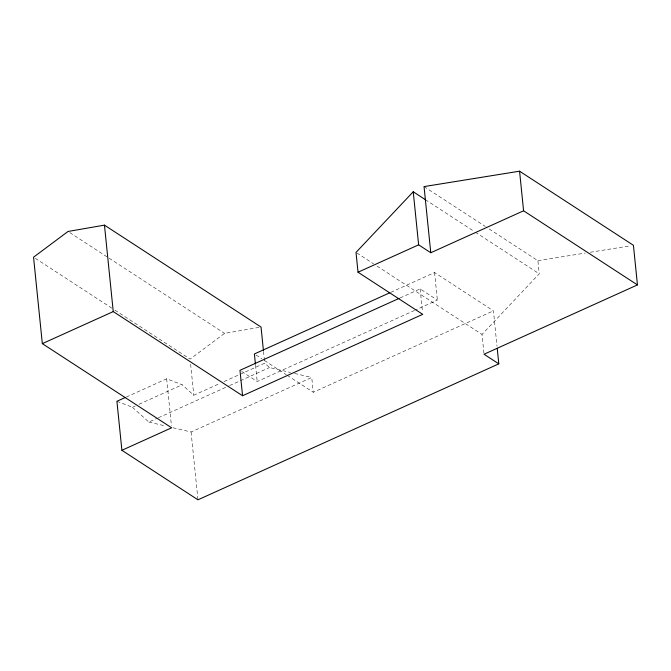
<?xml version="1.0" encoding="UTF-8"?>
<svg xmlns="http://www.w3.org/2000/svg" width="671" height="671" viewBox="0 0 671 671"><rect width="100%" height="100%" fill="white"/><g stroke="black" fill="none" stroke-linecap="round" stroke-linejoin="round"><path stroke-width="0.5" stroke-dasharray="3.35 2.52" d="M483.925 353.198L482.021 334.426L539.241 273.793L537.907 260.7L486.232 227.066M259.014 327.406L224.592 333.37L190.119 359.102L114.02 309.574M126.299 397.039L166.66 378.796L182.185 384.768L193.785 395.244L220.264 383.275M116.913 401.283L132.439 407.255L135.257 405.98M139.006 404.286L182.185 384.768M390.715 292.363L434.573 272.543L493.42 310.849L497.01 346.186M400.126 297.941L420.147 288.891L437.366 300.105L415.441 310.01M224.047 381.564L239.178 374.728M240.126 374.301L264.709 363.196L269.532 367.549L290.602 372.497M132.439 407.255L148.861 422.076L157.417 418.209M158.364 417.781L228.677 386.01M229.625 385.582L269.532 367.549M241.694 371.432L257.203 381.522L414.493 310.447M172.984 427.754L191.076 432.007L311.747 377.479L313.248 392.267L493.42 310.849M537.907 260.7L585.154 253.084M590.287 252.262L630.346 245.804M294.628 373.445L311.747 377.479M148.861 422.076L164.949 425.859M424.047 186.588L485.359 226.496M425.38 199.673L474.431 231.604M475.303 232.174L539.241 273.793M356.897 252.984L373.504 263.795M377.001 266.068L482.021 334.426M69.776 232.594L108.257 257.647M109.138 258.218L224.592 333.37M256.07 355.051L261.925 358.859M264.433 360.495L286.332 374.745M287.196 375.307L313.248 392.267M35.303 258.327L113.147 309.004M434.573 272.543L437.366 300.105M420.147 288.891L422.52 312.25M263.51 351.378L264.709 363.196M255.542 365.192L257.203 381.522M190.639 364.269L193.785 395.244M191.076 432.007L197.962 499.811M166.66 378.796L171.432 425.724"/><path stroke-width="1.01" d="M425.38 199.673L413.235 191.772L356.016 252.413L358.029 272.225L422.73 314.338L242.558 395.756L113.248 311.587L104.466 225.146L68.023 231.461L33.55 257.194L42.332 343.636L171.642 427.804L121.896 450.291L116.913 401.283L125.36 397.458M42.332 343.636L113.248 311.587M358.029 272.225L418.629 244.84L430.774 252.741L523.59 210.795L637.45 284.915L484.034 354.246L498.805 363.858L197.962 499.811L121.896 450.291M389.767 292.791L254.401 353.961L255.433 364.168M399.17 298.369L239.975 370.317L242.558 395.756M637.45 284.915L633.424 245.309L519.564 171.189L424.047 186.588L430.774 252.741M104.466 225.146L261.036 327.054L263.409 350.363M519.564 171.189L523.59 210.795M497.219 348.266L498.805 363.858M413.235 191.772L418.629 244.84"/></g></svg>
